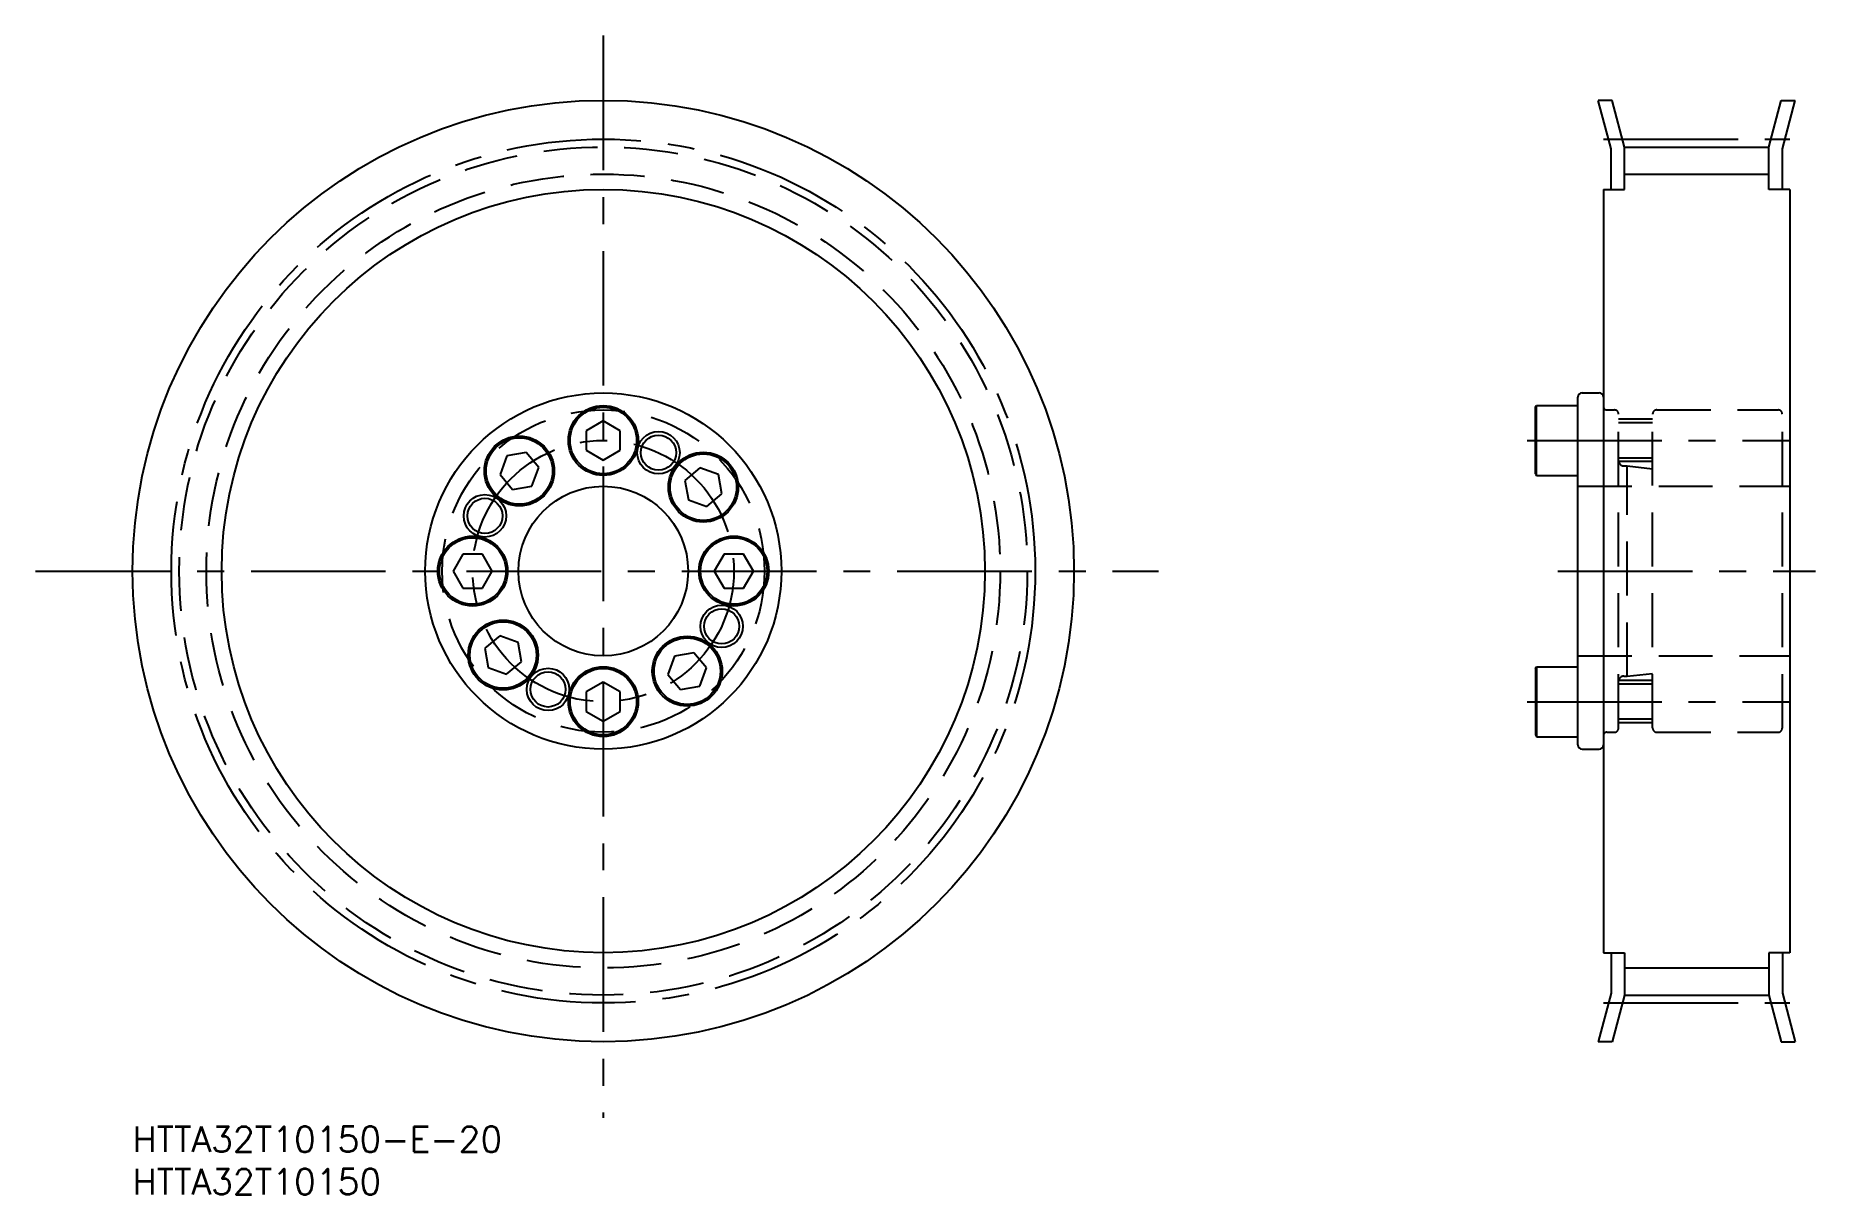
# Model space of a CAD drawing. Extents: x -11 to 198, y -8 to 129.
import ezdxf

# ---------------------------------------------------------------- set-up
doc = ezdxf.new("R2010")
doc.units = 0
doc.header["$LTSCALE"] = 0.5
doc.linetypes.add('CENTER', pattern=[50.8, 31.75, -6.35, 6.35, -6.35])
doc.linetypes.add('DASHED', pattern=[19.05, 12.7, -6.35])
for name, color, linetype in [('MSM_CENTER', 1, 'CENTER'), ('MSM_CONTINUOUS', 7, 'CONTINUOUS'), ('MSM_DASHED', 4, 'DASHED'), ('MSM_NARROW', 5, 'CONTINUOUS'), ('MSM_PART_NUMBER', 7, 'CONTINUOUS')]:
    doc.layers.add(name, color=color, linetype=linetype)
doc.styles.get("Standard").update_dxf_attribs({"font": 'txt.shx', "height": 3, "bigfont": 'bigfont.shx'})

# ---------------------------------------------------------------- blocks, each defined once
blk = doc.blocks.new('*U3')
at = {"layer": 'MSM_PART_NUMBER'}
blk.add_text('HTTA32T10150-E-20', height=3, dxfattribs=at).set_placement((0, -3))
blk = doc.blocks.new('*U4')
at = {"layer": 'MSM_PART_NUMBER'}
blk.add_text('HTTA32T10150', height=3, dxfattribs=at).set_placement((0, -8))

msp = doc.modelspace()

# ---------------------------------------------------------------- linework, layer by layer
at = {"layer": 'MSM_CENTER'}
for p, q in [((55.5, 128.64), (55.5, 1.04)), ((173.43, 116.43), (195.43, 116.43)), ((164.43, 80.9), (195.53, 80.9)), ((-11.44, 65.5), (120.98, 65.5)), ((168.05, 65.5), (198.43, 65.5)), ((164.43, 50.1), (195.53, 50.1)), ((173.43, 14.57), (195.43, 14.57))]:
    msp.add_line(p, q, dxfattribs=at)
for radius in [50.93, 15.4]:
    msp.add_circle((55.5, 65.5), radius, dxfattribs=at)
at = {"layer": 'MSM_CONTINUOUS'}
for p, q in [((174.33, 115.29), (172.8, 121)), ((174.46, 121), (172.8, 121)), ((175.93, 115.5), (174.46, 121)), ((192.93, 115.5), (194.4, 121)), ((194.4, 121), (196.06, 121)), ((194.53, 115.29), (196.06, 121)), ((175.93, 110.5), (175.93, 115.5)), ((175.93, 115.5), (192.93, 115.5)), ((192.93, 110.5), (192.93, 115.5)), ((174.33, 110.5), (174.33, 115.29)), ((194.53, 110.5), (194.53, 115.29)), ((173.43, 110.5), (173.43, 20.5)), ((173.43, 110.5), (175.93, 110.5)), ((195.43, 110.5), (192.93, 110.5)), ((195.43, 110.5), (195.43, 20.5)), ((170.93, 86.5), (172.93, 86.5)), ((165.43, 84.82), (165.55, 85.02)), ((165.43, 76.98), (165.43, 84.82)), ((165.55, 85.02), (170.43, 85.02)), ((165.55, 76.77), (165.55, 85.02)), ((170.43, 45), (170.43, 86)), ((55.5, 83.21), (53.5, 82.05)), ((53.5, 82.05), (53.5, 79.75)), ((57.5, 82.05), (55.5, 83.21)), ((56.5, 82.63), (56.5, 82.63)), ((57, 82.34), (57, 82.34)), ((57.5, 79.75), (57.5, 82.05)), ((44.12, 79.07), (43.33, 76.9)), ((46.39, 79.47), (44.12, 79.07)), ((47.88, 77.7), (46.39, 79.47)), ((47.09, 75.53), (47.88, 77.7)), ((53.5, 79.75), (55.5, 78.59)), ((55.5, 78.59), (57.5, 79.75)), ((66.9, 77.67), (65.13, 76.19)), ((69.07, 76.88), (66.9, 77.67)), ((43.33, 76.9), (44.81, 75.13)), ((65.13, 76.19), (65.53, 73.91)), ((69.47, 74.61), (69.07, 76.88)), ((165.43, 76.98), (165.55, 76.77)), ((165.55, 76.77), (170.43, 76.77)), ((44.81, 75.13), (47.09, 75.53)), ((65.53, 73.91), (67.7, 73.12)), ((67.7, 73.12), (69.47, 74.61)), ((38.95, 67.5), (37.79, 65.5)), ((41.25, 67.5), (38.95, 67.5)), ((42.41, 65.5), (41.25, 67.5)), ((69.75, 67.5), (68.59, 65.5)), ((72.05, 67.5), (69.75, 67.5)), ((73.21, 65.5), (72.05, 67.5)), ((37.79, 65.5), (38.95, 63.5)), ((41.25, 63.5), (42.41, 65.5)), ((68.59, 65.5), (69.75, 63.5)), ((72.05, 63.5), (73.21, 65.5)), ((38.95, 63.5), (41.25, 63.5)), ((69.75, 63.5), (72.05, 63.5)), ((43.3, 57.88), (41.53, 56.39)), ((45.47, 57.09), (43.3, 57.88)), ((45.87, 54.81), (45.47, 57.09)), ((41.53, 56.39), (41.93, 54.12)), ((44.1, 53.33), (45.87, 54.81)), ((63.91, 55.47), (63.12, 53.3)), ((66.19, 55.87), (63.91, 55.47)), ((67.67, 54.1), (66.19, 55.87)), ((41.93, 54.12), (44.1, 53.33)), ((63.12, 53.3), (64.61, 51.53)), ((66.88, 51.93), (67.67, 54.1)), ((165.43, 54.02), (165.55, 54.22)), ((165.43, 54.02), (165.43, 46.18)), ((165.55, 54.22), (170.43, 54.22)), ((165.55, 54.22), (165.55, 45.97)), ((55.5, 52.41), (53.5, 51.25)), ((53.5, 51.25), (53.5, 48.95)), ((57.5, 51.25), (55.5, 52.41)), ((57.5, 48.95), (57.5, 51.25)), ((64.61, 51.53), (66.88, 51.93)), ((53.5, 48.95), (55.5, 47.79)), ((55.5, 47.79), (57.5, 48.95)), ((165.43, 46.18), (165.55, 45.97)), ((165.55, 45.97), (170.43, 45.97)), ((170.93, 44.5), (172.93, 44.5)), ((173.43, 20.5), (175.93, 20.5)), ((174.33, 20.5), (174.33, 15.71)), ((175.93, 20.5), (175.93, 15.5)), ((192.93, 20.5), (192.93, 15.5)), ((195.43, 20.5), (192.93, 20.5)), ((194.53, 20.5), (194.53, 15.71)), ((174.33, 15.71), (172.8, 10)), ((175.93, 15.5), (174.46, 10)), ((175.93, 15.5), (192.93, 15.5)), ((192.93, 15.5), (194.4, 10)), ((194.53, 15.71), (196.06, 10)), ((174.46, 10), (172.8, 10)), ((194.4, 10), (196.06, 10))]:
    msp.add_line(p, q, dxfattribs=at)
for centre, radius in [((55.5, 65.5), 55.5), ((55.5, 65.5), 45), ((55.5, 65.5), 21), ((55.5, 80.9), 4.12), ((55.5, 80.9), 3.92), ((45.6, 77.3), 4.12), ((45.6, 77.3), 3.92), ((62.01, 79.46), 2.07), ((67.3, 75.4), 4.12), ((67.3, 75.4), 3.92), ((41.54, 72.01), 2.07), ((55.5, 65.5), 10), ((40.1, 65.5), 4.12), ((40.1, 65.5), 3.92), ((70.9, 65.5), 4.12), ((70.9, 65.5), 3.92), ((69.46, 58.99), 2.07), ((43.7, 55.6), 4.12), ((43.7, 55.6), 3.92), ((65.4, 53.7), 4.12), ((65.4, 53.7), 3.92), ((48.99, 51.54), 2.07), ((55.5, 50.1), 4.12), ((55.5, 50.1), 3.92)]:
    msp.add_circle(centre, radius, dxfattribs=at)
for centre, start, end in [((170.93, 86), 90, 180), ((172.93, 86), 0, 90), ((170.93, 45), 180, 270), ((172.93, 45), 270, 0)]:
    msp.add_arc(centre, 0.5, start, end, dxfattribs=at)
at = {"layer": 'MSM_DASHED'}
for p, q in [((173.84, 84.5), (174.73, 84.5)), ((175.23, 47), (175.23, 84)), ((179.23, 47), (179.23, 84)), ((179.73, 84.5), (194.03, 84.5)), ((194.53, 47), (194.53, 84)), ((179.23, 83.4), (175.23, 83.4)), ((179.23, 82.97), (175.23, 82.97)), ((179.23, 78.83), (175.23, 78.83)), ((179.23, 78.4), (175.23, 78.4)), ((175.83, 77.9), (176.23, 77.9)), ((176.23, 53.1), (176.23, 77.9)), ((176.23, 77.9), (179.23, 77.57)), ((170.43, 75.5), (195.43, 75.5)), ((170.43, 55.5), (195.43, 55.5)), ((179.23, 52.6), (175.23, 52.6)), ((175.83, 53.1), (176.23, 53.1)), ((176.23, 53.1), (179.23, 53.43)), ((179.23, 52.17), (175.23, 52.17)), ((173.84, 46.5), (174.73, 46.5)), ((179.23, 48.03), (175.23, 48.03)), ((179.23, 47.6), (175.23, 47.6)), ((179.73, 46.5), (194.03, 46.5))]:
    msp.add_line(p, q, dxfattribs=at)
for radius in [50, 46.8, 19]:
    msp.add_circle((55.5, 65.5), radius, dxfattribs=at)
for centre, radius, start, end in [((173.84, 84.91), 0.41, 180, 270), ((174.73, 84), 0.5, 0, 90), ((179.73, 84), 0.5, 90, 180), ((194.03, 84), 0.5, 0, 90), ((175.83, 78.5), 0.6, 180.0007, 270), ((175.83, 52.5), 0.6, 90, 179.9993), ((173.84, 46.09), 0.41, 90, 180), ((174.73, 47), 0.5, 270, 0), ((179.73, 47), 0.5, 180, 270), ((194.03, 47), 0.5, 270, 0)]:
    msp.add_arc(centre, radius, start, end, dxfattribs=at)
at = {"layer": 'MSM_NARROW'}
for p, q in [((175.93, 112.3), (192.93, 112.3)), ((175.93, 18.7), (192.93, 18.7))]:
    msp.add_line(p, q, dxfattribs=at)
for centre in [(62.01, 79.46), (41.54, 72.01), (69.46, 58.99), (48.99, 51.54)]:
    msp.add_circle(centre, 2.5, dxfattribs=at)

# ---------------------------------------------------------------- block references
at = {"layer": 'MSM_CONTINUOUS'}
for name in ['*U3', '*U4']:
    msp.add_blockref(name, (0, 0), dxfattribs=at)

doc.saveas('drawing.dxf')
